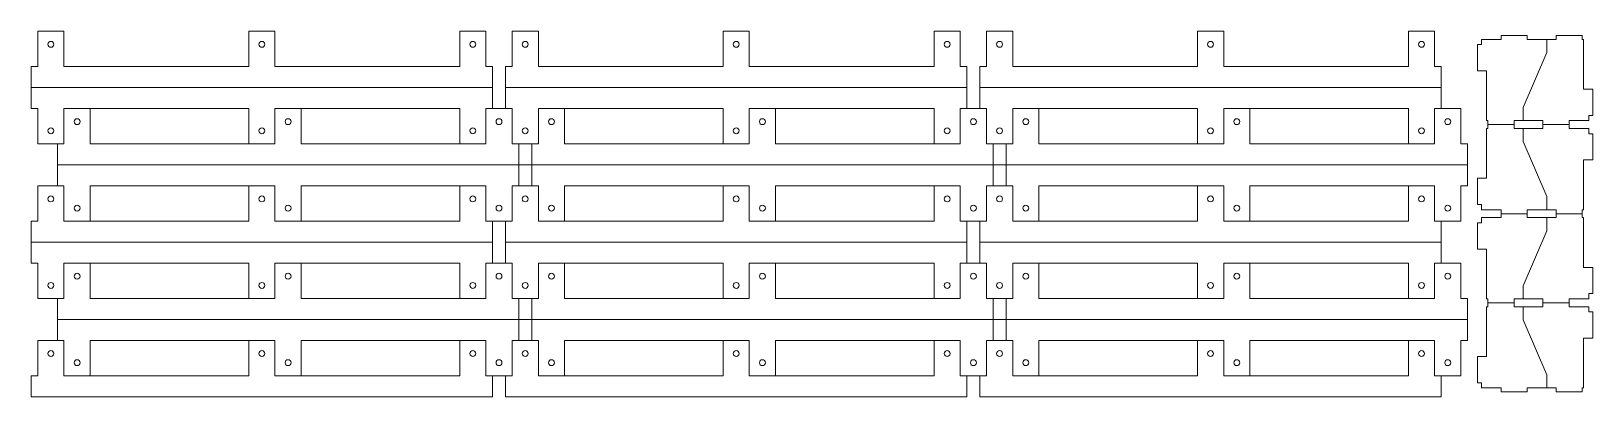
# Model space of a CAD drawing. Header units: millimetres. Extents: x -299 to 297, y -150 to -11.
import ezdxf

# ---------------------------------------------------------------- set-up
doc = ezdxf.new("R2010")
doc.units = ezdxf.units.MM
doc.header["$MEASUREMENT"] = 0
doc.layers.add('Layer 1', color=7, linetype='Continuous')

msp = doc.modelspace()

# ---------------------------------------------------------------- linework, layer by layer
at = {"layer": 'Layer 1', "lineweight": 9}
for points in [[(-298.8064, -32.2949), (-298.8064, -24.2949), (-296.3064, -24.2949), (-296.3064, -10.7949), (-286.3064, -10.7949), (-286.3064, -24.2949), (-215.8064, -24.2949), (-215.8064, -10.7949), (-205.8064, -10.7949), (-205.8064, -24.2949), (-135.3064, -24.2949), (-135.3064, -10.7949), (-125.3064, -10.7949), (-125.3064, -24.2949), (-122.8064, -24.2949), (-122.8064, -32.2949), (-122.8064, -40.2949)], [(-117.8064, -32.2949), (-117.8064, -24.2949), (-115.3064, -24.2949), (-115.3064, -10.7949), (-105.3064, -10.7949), (-105.3064, -24.2949), (-34.8064, -24.2949), (-34.8064, -10.7949), (-24.8064, -10.7949), (-24.8064, -24.2949), (45.6936, -24.2949), (45.6936, -10.7949), (55.6936, -10.7949), (55.6936, -24.2949), (58.1936, -24.2949), (58.1936, -32.2949), (58.1936, -40.2949)], [(63.1936, -32.2949), (63.1936, -24.2949), (65.6936, -24.2949), (65.6936, -10.7949), (75.6936, -10.7949), (75.6936, -24.2949), (146.1936, -24.2949), (146.1936, -10.7949), (156.1936, -10.7949), (156.1936, -24.2949), (226.6936, -24.2949), (226.6936, -10.7949), (236.6936, -10.7949), (236.6936, -24.2949), (239.1936, -24.2949), (239.1936, -32.2949), (239.1936, -40.2949)], [(254.5323, -15.9199), (254.5323, -13.9199), (262.0323, -13.9199), (262.0323, -12.4199), (272.0323, -12.4199), (272.0323, -13.9199), (279.5323, -13.9199), (283.0323, -13.9199), (283.0323, -12.4199), (293.0323, -12.4199), (293.0323, -13.9199), (293.5323, -13.9199), (293.5323, -32.9199), (297.0323, -32.9199), (297.0323, -42.9199), (295.5323, -42.9199), (295.5323, -44.9199), (288.0323, -44.9199), (288.0323, -46.4199), (278.0323, -46.4199), (278.0323, -44.9199), (270.5323, -44.9199), (267.0323, -44.9199), (267.0323, -46.4199), (257.0323, -46.4199), (257.0323, -44.9199), (256.5323, -44.9199), (256.5323, -25.9199), (253.0323, -25.9199), (253.0323, -15.9199), (254.5323, -15.9199)], [(-215.8064, -53.7949), (-215.8064, -40.2949), (-286.3064, -40.2949), (-286.3064, -53.7949), (-296.3064, -53.7949), (-296.3064, -40.2949), (-298.8064, -40.2949), (-298.8064, -32.2949), (-122.8064, -32.2949)], [(58.1936, -32.2949), (-117.8064, -32.2949), (-117.8064, -40.2949)], [(239.1936, -32.2949), (63.1936, -32.2949), (63.1936, -40.2949)], [(166.1936, -40.2949), (166.1936, -53.7949), (236.6936, -53.7949), (236.6936, -40.2949), (246.6936, -40.2949), (246.6936, -53.7949), (249.1936, -53.7949), (249.1936, -61.7949), (-288.8064, -61.7949), (-288.8064, -53.7949)], [(-276.3064, -40.2949), (-276.3064, -53.7949), (-205.8064, -53.7949), (-205.8064, -40.2949), (-135.3064, -40.2949), (-135.3064, -53.7949)], [(-195.8064, -40.2949), (-195.8064, -53.7949), (-125.3064, -53.7949), (-125.3064, -40.2949), (-115.3064, -40.2949), (-115.3064, -53.7949), (-105.3064, -53.7949), (-105.3064, -40.2949), (-34.8064, -40.2949), (-34.8064, -53.7949)], [(-95.3064, -40.2949), (-95.3064, -53.7949), (-24.8064, -53.7949), (-24.8064, -40.2949), (45.6936, -40.2949), (45.6936, -53.7949)], [(-14.8064, -40.2949), (-14.8064, -53.7949), (55.6936, -53.7949), (55.6936, -40.2949), (65.6936, -40.2949), (65.6936, -53.7949), (75.6936, -53.7949), (75.6936, -40.2949), (146.1936, -40.2949), (146.1936, -53.7949)], [(85.6936, -40.2949), (85.6936, -53.7949), (156.1936, -53.7949), (156.1936, -40.2949), (226.6936, -40.2949), (226.6936, -53.7949)], [(257.0323, -46.4199), (257.0323, -47.9199), (256.5323, -47.9199), (256.5323, -66.9199), (253.0323, -66.9199), (253.0323, -76.9199), (254.5323, -76.9199), (254.5323, -78.9199), (262.0323, -78.9199), (262.0323, -80.4199)], [(278.0323, -46.4199), (278.0323, -47.9199), (270.5323, -47.9199), (267.0323, -47.9199), (267.0323, -46.4199)], [(293.0323, -80.4199), (293.0323, -78.9199), (293.5323, -78.9199), (293.5323, -59.9199), (297.0323, -59.9199), (297.0323, -49.9199), (295.5323, -49.9199), (295.5323, -47.9199), (288.0323, -47.9199), (288.0323, -46.4199)], [(-112.8064, -69.7947), (-112.8064, -61.7948), (-112.8064, -53.7949)], [(-107.8064, -69.7947), (-107.8064, -61.7948), (-107.8064, -53.7949)], [(68.1936, -69.7947), (68.1936, -61.7948), (68.1936, -53.7949)], [(73.1936, -69.7947), (73.1936, -61.7948), (73.1936, -53.7949)], [(-288.8064, -61.7947), (-288.8064, -69.7947)], [(166.1936, -83.2947), (166.1936, -69.7947), (236.6936, -69.7947), (236.6936, -83.2947), (246.6936, -83.2947), (246.6936, -69.7947), (249.1936, -69.7947), (249.1936, -61.7947)], [(-215.8064, -69.7947), (-215.8064, -83.2947), (-286.3064, -83.2947), (-286.3064, -69.7947), (-296.3064, -69.7947), (-296.3064, -83.2947), (-298.8064, -83.2947), (-298.8064, -91.2947)], [(-276.3064, -83.2947), (-276.3064, -69.7947), (-205.8064, -69.7947), (-205.8064, -83.2947), (-135.3064, -83.2947), (-135.3064, -69.7947)], [(-195.8064, -83.2947), (-195.8064, -69.7947), (-125.3064, -69.7947), (-125.3064, -83.2947), (-115.3064, -83.2947), (-115.3064, -69.7947), (-105.3064, -69.7947), (-105.3064, -83.2947), (-34.8064, -83.2947), (-34.8064, -69.7947)], [(-95.3064, -83.2947), (-95.3064, -69.7947), (-24.8064, -69.7947), (-24.8064, -83.2947), (45.6936, -83.2947), (45.6936, -69.7947)], [(-14.8064, -83.2947), (-14.8064, -69.7947), (55.6936, -69.7947), (55.6936, -83.2947), (65.6936, -83.2947), (65.6936, -69.7947), (75.6936, -69.7947), (75.6936, -83.2947), (146.1936, -83.2947), (146.1936, -69.7947)], [(85.6936, -83.2947), (85.6936, -69.7947), (156.1936, -69.7947), (156.1936, -83.2947), (226.6936, -83.2947), (226.6936, -69.7947)], [(-122.8064, -99.2947), (-122.8064, -91.2947), (-122.8064, -83.2947)], [(-117.8064, -91.2947), (-117.8064, -83.2947)], [(58.1936, -99.2947), (58.1936, -91.2947), (58.1936, -83.2947)], [(63.1936, -91.2947), (63.1936, -83.2947)], [(239.1936, -99.2947), (239.1936, -91.2947), (239.1936, -83.2947)], [(254.5323, -83.9199), (254.5323, -81.9199), (262.0323, -81.9199), (262.0323, -80.4199), (272.0323, -80.4199), (272.0323, -81.9199), (279.5323, -81.9199), (283.0323, -81.9199), (283.0323, -80.4199), (293.0323, -80.4199), (293.0323, -81.9199), (293.5323, -81.9199), (293.5323, -100.9199), (297.0323, -100.9199), (297.0323, -110.9199), (295.5323, -110.9199), (295.5323, -112.9199), (288.0323, -112.9199), (288.0323, -114.4199), (278.0323, -114.4199), (278.0323, -112.9199), (270.5323, -112.9199), (267.0323, -112.9199), (267.0323, -114.4199), (257.0323, -114.4199), (257.0323, -112.9199), (256.5323, -112.9199), (256.5323, -93.9199), (253.0323, -93.9199), (253.0323, -83.9199), (254.5323, -83.9199)], [(272.0323, -80.4199), (272.0323, -78.9199), (279.5323, -78.9199), (283.0323, -78.9199), (283.0323, -80.4199)], [(-215.8064, -112.7947), (-215.8064, -99.2947), (-286.3064, -99.2947), (-286.3064, -112.7947), (-296.3064, -112.7947), (-296.3064, -99.2947), (-298.8064, -99.2947), (-298.8064, -91.2947), (-122.8064, -91.2947)], [(58.1936, -91.2947), (-117.8064, -91.2947), (-117.8064, -99.2947)], [(239.1936, -91.2947), (63.1936, -91.2947), (63.1936, -99.2947)], [(166.1936, -99.2947), (166.1936, -112.7947), (236.6936, -112.7947), (236.6936, -99.2947), (246.6936, -99.2947), (246.6936, -112.7947), (249.1936, -112.7947), (249.1936, -120.7947), (-288.8064, -120.7947), (-288.8064, -112.7947)], [(-276.3064, -99.2947), (-276.3064, -112.7947), (-205.8064, -112.7947), (-205.8064, -99.2947), (-135.3064, -99.2947), (-135.3064, -112.7947)], [(-195.8064, -99.2947), (-195.8064, -112.7947), (-125.3064, -112.7947), (-125.3064, -99.2947), (-115.3064, -99.2947), (-115.3064, -112.7947), (-105.3064, -112.7947), (-105.3064, -99.2947), (-34.8064, -99.2947), (-34.8064, -112.7947)], [(-95.3064, -99.2947), (-95.3064, -112.7947), (-24.8064, -112.7947), (-24.8064, -99.2947), (45.6936, -99.2947), (45.6936, -112.7947)], [(-14.8064, -99.2947), (-14.8064, -112.7947), (55.6936, -112.7947), (55.6936, -99.2947), (65.6936, -99.2947), (65.6936, -112.7947), (75.6936, -112.7947), (75.6936, -99.2947), (146.1936, -99.2947), (146.1936, -112.7947)], [(85.6936, -99.2947), (85.6936, -112.7947), (156.1936, -112.7947), (156.1936, -99.2947), (226.6936, -99.2947), (226.6936, -112.7947)], [(-112.8064, -128.7945), (-112.8064, -120.7946), (-112.8064, -112.7947)], [(-107.8064, -128.7945), (-107.8064, -120.7946), (-107.8064, -112.7947)], [(68.1936, -128.7945), (68.1936, -120.7946), (68.1936, -112.7947)], [(73.1936, -128.7945), (73.1936, -120.7946), (73.1936, -112.7947)], [(257.0323, -114.4199), (257.0323, -115.9199), (256.5323, -115.9199), (256.5323, -134.9199), (253.0323, -134.9199), (253.0323, -144.9199), (254.5323, -144.9199), (254.5323, -146.9199), (262.0323, -146.9199), (262.0323, -148.4199), (272.0323, -148.4199), (272.0323, -146.9199), (279.5323, -146.9199), (283.0323, -146.9199), (283.0323, -148.4199), (293.0323, -148.4199), (293.0323, -146.9199), (293.5323, -146.9199), (293.5323, -127.9199), (297.0323, -127.9199), (297.0323, -117.9199), (295.5323, -117.9199), (295.5323, -115.9199), (288.0323, -115.9199), (288.0323, -114.4199)], [(278.0323, -114.4199), (278.0323, -115.9199), (270.5323, -115.9199), (267.0323, -115.9199), (267.0323, -114.4199)], [(-288.8064, -120.7945), (-288.8064, -128.7945)], [(166.1936, -142.2945), (166.1936, -128.7945), (236.6936, -128.7945), (236.6936, -142.2945), (246.6936, -142.2945), (246.6936, -128.7945), (249.1936, -128.7945), (249.1936, -120.7945)], [(-215.8064, -128.7945), (-215.8064, -142.2945), (-286.3064, -142.2945), (-286.3064, -128.7945), (-296.3064, -128.7945), (-296.3064, -142.2945), (-298.8064, -142.2945), (-298.8064, -150.2945), (-122.8064, -150.2945), (-122.8064, -142.2945)], [(-276.3064, -142.2945), (-276.3064, -128.7945), (-205.8064, -128.7945), (-205.8064, -142.2945), (-135.3064, -142.2945), (-135.3064, -128.7945)], [(-195.8064, -142.2945), (-195.8064, -128.7945), (-125.3064, -128.7945), (-125.3064, -142.2945), (-115.3064, -142.2945), (-115.3064, -128.7945), (-105.3064, -128.7945), (-105.3064, -142.2945), (-34.8064, -142.2945), (-34.8064, -128.7945)], [(-95.3064, -142.2945), (-95.3064, -128.7945), (-24.8064, -128.7945), (-24.8064, -142.2945), (45.6936, -142.2945), (45.6936, -128.7945)], [(-14.8064, -142.2945), (-14.8064, -128.7945), (55.6936, -128.7945), (55.6936, -142.2945), (65.6936, -142.2945), (65.6936, -128.7945), (75.6936, -128.7945), (75.6936, -142.2945), (146.1936, -142.2945), (146.1936, -128.7945)], [(85.6936, -142.2945), (85.6936, -128.7945), (156.1936, -128.7945), (156.1936, -142.2945), (226.6936, -142.2945), (226.6936, -128.7945)], [(58.1936, -142.2945), (58.1936, -150.2945), (-117.8064, -150.2945), (-117.8064, -142.2945)], [(239.1936, -142.2945), (239.1936, -150.2945), (63.1936, -150.2945), (63.1936, -142.2945)]]:
    msp.add_lwpolyline(points, dxfattribs=at)
at = {"layer": 'Layer 1', "color": 240, "lineweight": 9}
for points in [[(279.5323, -13.9199), (279.5323, -18.9199), (270.5323, -39.9199), (270.5323, -44.9199)], [(270.5323, -47.9199), (270.5323, -52.9199), (279.5323, -73.9199), (279.5323, -78.9199)], [(279.5323, -81.9199), (279.5323, -86.9199), (270.5323, -107.9199), (270.5323, -112.9199)], [(270.5323, -115.9199), (270.5323, -120.9199), (279.5323, -141.9199), (279.5323, -146.9199)]]:
    msp.add_lwpolyline(points, dxfattribs=at)
for points in [[(-290.1814, -15.7949), (-290.1814, -15.1735), (-290.6851, -14.6699), (-291.3064, -14.6699), (-291.9278, -14.6699), (-292.4314, -15.1735), (-292.4314, -15.7949), (-292.4314, -16.4162), (-291.9278, -16.9199), (-291.3064, -16.9199), (-290.6851, -16.9199), (-290.1814, -16.4162), (-290.1814, -15.7949)], [(-209.6814, -15.7949), (-209.6814, -15.1735), (-210.1851, -14.6699), (-210.8064, -14.6699), (-211.4278, -14.6699), (-211.9314, -15.1735), (-211.9314, -15.7949), (-211.9314, -16.4162), (-211.4278, -16.9199), (-210.8064, -16.9199), (-210.1851, -16.9199), (-209.6814, -16.4162), (-209.6814, -15.7949)], [(-129.1814, -15.7949), (-129.1814, -15.1735), (-129.6851, -14.6699), (-130.3064, -14.6699), (-130.9278, -14.6699), (-131.4314, -15.1735), (-131.4314, -15.7949), (-131.4314, -16.4162), (-130.9278, -16.9199), (-130.3064, -16.9199), (-129.6851, -16.9199), (-129.1814, -16.4162), (-129.1814, -15.7949)], [(-109.1814, -15.7949), (-109.1814, -15.1735), (-109.6851, -14.6699), (-110.3064, -14.6699), (-110.9278, -14.6699), (-111.4314, -15.1735), (-111.4314, -15.7949), (-111.4314, -16.4162), (-110.9278, -16.9199), (-110.3064, -16.9199), (-109.6851, -16.9199), (-109.1814, -16.4162), (-109.1814, -15.7949)], [(-28.6814, -15.7949), (-28.6814, -15.1735), (-29.1851, -14.6699), (-29.8064, -14.6699), (-30.4278, -14.6699), (-30.9314, -15.1735), (-30.9314, -15.7949), (-30.9314, -16.4162), (-30.4278, -16.9199), (-29.8064, -16.9199), (-29.1851, -16.9199), (-28.6814, -16.4162), (-28.6814, -15.7949)], [(51.8186, -15.7949), (51.8186, -15.1735), (51.3149, -14.6699), (50.6936, -14.6699), (50.0722, -14.6699), (49.5686, -15.1735), (49.5686, -15.7949), (49.5686, -16.4162), (50.0722, -16.9199), (50.6936, -16.9199), (51.3149, -16.9199), (51.8186, -16.4162), (51.8186, -15.7949)], [(71.8186, -15.7949), (71.8186, -15.1735), (71.3149, -14.6699), (70.6936, -14.6699), (70.0722, -14.6699), (69.5686, -15.1735), (69.5686, -15.7949), (69.5686, -16.4162), (70.0722, -16.9199), (70.6936, -16.9199), (71.3149, -16.9199), (71.8186, -16.4162), (71.8186, -15.7949)], [(152.3186, -15.7949), (152.3186, -15.1735), (151.8149, -14.6699), (151.1936, -14.6699), (150.5722, -14.6699), (150.0686, -15.1735), (150.0686, -15.7949), (150.0686, -16.4162), (150.5722, -16.9199), (151.1936, -16.9199), (151.8149, -16.9199), (152.3186, -16.4162), (152.3186, -15.7949)], [(232.8186, -15.7949), (232.8186, -15.1735), (232.3149, -14.6699), (231.6936, -14.6699), (231.0722, -14.6699), (230.5686, -15.1735), (230.5686, -15.7949), (230.5686, -16.4162), (231.0722, -16.9199), (231.6936, -16.9199), (232.3149, -16.9199), (232.8186, -16.4162), (232.8186, -15.7949)], [(-280.1814, -45.2949), (-280.1814, -44.6735), (-280.6851, -44.1699), (-281.3064, -44.1699), (-281.9278, -44.1699), (-282.4314, -44.6735), (-282.4314, -45.2949), (-282.4314, -45.9162), (-281.9278, -46.4199), (-281.3064, -46.4199), (-280.6851, -46.4199), (-280.1814, -45.9162), (-280.1814, -45.2949)], [(-199.6814, -45.2949), (-199.6814, -44.6735), (-200.1851, -44.1699), (-200.8064, -44.1699), (-201.4278, -44.1699), (-201.9314, -44.6735), (-201.9314, -45.2949), (-201.9314, -45.9162), (-201.4278, -46.4199), (-200.8064, -46.4199), (-200.1851, -46.4199), (-199.6814, -45.9162), (-199.6814, -45.2949)], [(-119.1814, -45.2949), (-119.1814, -44.6735), (-119.6851, -44.1699), (-120.3064, -44.1699), (-120.9278, -44.1699), (-121.4314, -44.6735), (-121.4314, -45.2949), (-121.4314, -45.9162), (-120.9278, -46.4199), (-120.3064, -46.4199), (-119.6851, -46.4199), (-119.1814, -45.9162), (-119.1814, -45.2949)], [(-99.1814, -45.2949), (-99.1814, -44.6735), (-99.6851, -44.1699), (-100.3064, -44.1699), (-100.9278, -44.1699), (-101.4314, -44.6735), (-101.4314, -45.2949), (-101.4314, -45.9162), (-100.9278, -46.4199), (-100.3064, -46.4199), (-99.6851, -46.4199), (-99.1814, -45.9162), (-99.1814, -45.2949)], [(-18.6814, -45.2949), (-18.6814, -44.6735), (-19.1851, -44.1699), (-19.8064, -44.1699), (-20.4278, -44.1699), (-20.9314, -44.6735), (-20.9314, -45.2949), (-20.9314, -45.9162), (-20.4278, -46.4199), (-19.8064, -46.4199), (-19.1851, -46.4199), (-18.6814, -45.9162), (-18.6814, -45.2949)], [(61.8186, -45.2949), (61.8186, -44.6735), (61.3149, -44.1699), (60.6936, -44.1699), (60.0722, -44.1699), (59.5686, -44.6735), (59.5686, -45.2949), (59.5686, -45.9162), (60.0722, -46.4199), (60.6936, -46.4199), (61.3149, -46.4199), (61.8186, -45.9162), (61.8186, -45.2949)], [(81.8186, -45.2949), (81.8186, -44.6735), (81.3149, -44.1699), (80.6936, -44.1699), (80.0722, -44.1699), (79.5686, -44.6735), (79.5686, -45.2949), (79.5686, -45.9162), (80.0722, -46.4199), (80.6936, -46.4199), (81.3149, -46.4199), (81.8186, -45.9162), (81.8186, -45.2949)], [(162.3186, -45.2949), (162.3186, -44.6735), (161.8149, -44.1699), (161.1936, -44.1699), (160.5722, -44.1699), (160.0686, -44.6735), (160.0686, -45.2949), (160.0686, -45.9162), (160.5722, -46.4199), (161.1936, -46.4199), (161.8149, -46.4199), (162.3186, -45.9162), (162.3186, -45.2949)], [(242.8186, -45.2949), (242.8186, -44.6735), (242.3149, -44.1699), (241.6936, -44.1699), (241.0722, -44.1699), (240.5686, -44.6735), (240.5686, -45.2949), (240.5686, -45.9162), (241.0722, -46.4199), (241.6936, -46.4199), (242.3149, -46.4199), (242.8186, -45.9162), (242.8186, -45.2949)], [(-290.1814, -48.7949), (-290.1814, -49.4163), (-290.6851, -49.9199), (-291.3064, -49.9199), (-291.9278, -49.9199), (-292.4314, -49.4163), (-292.4314, -48.7949), (-292.4314, -48.1736), (-291.9278, -47.6699), (-291.3064, -47.6699), (-290.6851, -47.6699), (-290.1814, -48.1736), (-290.1814, -48.7949)], [(-209.6814, -48.7949), (-209.6814, -49.4163), (-210.1851, -49.9199), (-210.8064, -49.9199), (-211.4278, -49.9199), (-211.9314, -49.4163), (-211.9314, -48.7949), (-211.9314, -48.1736), (-211.4278, -47.6699), (-210.8064, -47.6699), (-210.1851, -47.6699), (-209.6814, -48.1736), (-209.6814, -48.7949)], [(-129.1814, -48.7949), (-129.1814, -49.4163), (-129.6851, -49.9199), (-130.3064, -49.9199), (-130.9278, -49.9199), (-131.4314, -49.4163), (-131.4314, -48.7949), (-131.4314, -48.1736), (-130.9278, -47.6699), (-130.3064, -47.6699), (-129.6851, -47.6699), (-129.1814, -48.1736), (-129.1814, -48.7949)], [(-109.1814, -48.7949), (-109.1814, -49.4163), (-109.6851, -49.9199), (-110.3064, -49.9199), (-110.9278, -49.9199), (-111.4314, -49.4163), (-111.4314, -48.7949), (-111.4314, -48.1736), (-110.9278, -47.6699), (-110.3064, -47.6699), (-109.6851, -47.6699), (-109.1814, -48.1736), (-109.1814, -48.7949)], [(-28.6814, -48.7949), (-28.6814, -49.4163), (-29.1851, -49.9199), (-29.8064, -49.9199), (-30.4278, -49.9199), (-30.9314, -49.4163), (-30.9314, -48.7949), (-30.9314, -48.1736), (-30.4278, -47.6699), (-29.8064, -47.6699), (-29.1851, -47.6699), (-28.6814, -48.1736), (-28.6814, -48.7949)], [(51.8186, -48.7949), (51.8186, -49.4163), (51.3149, -49.9199), (50.6936, -49.9199), (50.0722, -49.9199), (49.5686, -49.4163), (49.5686, -48.7949), (49.5686, -48.1736), (50.0722, -47.6699), (50.6936, -47.6699), (51.3149, -47.6699), (51.8186, -48.1736), (51.8186, -48.7949)], [(71.8186, -48.7949), (71.8186, -49.4163), (71.3149, -49.9199), (70.6936, -49.9199), (70.0722, -49.9199), (69.5686, -49.4163), (69.5686, -48.7949), (69.5686, -48.1736), (70.0722, -47.6699), (70.6936, -47.6699), (71.3149, -47.6699), (71.8186, -48.1736), (71.8186, -48.7949)], [(152.3186, -48.7949), (152.3186, -49.4163), (151.8149, -49.9199), (151.1936, -49.9199), (150.5722, -49.9199), (150.0686, -49.4163), (150.0686, -48.7949), (150.0686, -48.1736), (150.5722, -47.6699), (151.1936, -47.6699), (151.8149, -47.6699), (152.3186, -48.1736), (152.3186, -48.7949)], [(232.8186, -48.7949), (232.8186, -49.4163), (232.3149, -49.9199), (231.6936, -49.9199), (231.0722, -49.9199), (230.5686, -49.4163), (230.5686, -48.7949), (230.5686, -48.1736), (231.0722, -47.6699), (231.6936, -47.6699), (232.3149, -47.6699), (232.8186, -48.1736), (232.8186, -48.7949)], [(-290.1814, -74.7947), (-290.1814, -74.1733), (-290.6851, -73.6697), (-291.3064, -73.6697), (-291.9278, -73.6697), (-292.4314, -74.1733), (-292.4314, -74.7947), (-292.4314, -75.416), (-291.9278, -75.9197), (-291.3064, -75.9197), (-290.6851, -75.9197), (-290.1814, -75.416), (-290.1814, -74.7947)], [(-280.1814, -78.2947), (-280.1814, -78.9161), (-280.6851, -79.4197), (-281.3064, -79.4197), (-281.9278, -79.4197), (-282.4314, -78.9161), (-282.4314, -78.2947), (-282.4314, -77.6734), (-281.9278, -77.1697), (-281.3064, -77.1697), (-280.6851, -77.1697), (-280.1814, -77.6734), (-280.1814, -78.2947)], [(-209.6814, -74.7947), (-209.6814, -74.1733), (-210.1851, -73.6697), (-210.8064, -73.6697), (-211.4278, -73.6697), (-211.9314, -74.1733), (-211.9314, -74.7947), (-211.9314, -75.416), (-211.4278, -75.9197), (-210.8064, -75.9197), (-210.1851, -75.9197), (-209.6814, -75.416), (-209.6814, -74.7947)], [(-199.6814, -78.2947), (-199.6814, -78.9161), (-200.1851, -79.4197), (-200.8064, -79.4197), (-201.4278, -79.4197), (-201.9314, -78.9161), (-201.9314, -78.2947), (-201.9314, -77.6734), (-201.4278, -77.1697), (-200.8064, -77.1697), (-200.1851, -77.1697), (-199.6814, -77.6734), (-199.6814, -78.2947)], [(-129.1814, -74.7947), (-129.1814, -74.1733), (-129.6851, -73.6697), (-130.3064, -73.6697), (-130.9278, -73.6697), (-131.4314, -74.1733), (-131.4314, -74.7947), (-131.4314, -75.416), (-130.9278, -75.9197), (-130.3064, -75.9197), (-129.6851, -75.9197), (-129.1814, -75.416), (-129.1814, -74.7947)], [(-119.1814, -78.2947), (-119.1814, -78.9161), (-119.6851, -79.4197), (-120.3064, -79.4197), (-120.9278, -79.4197), (-121.4314, -78.9161), (-121.4314, -78.2947), (-121.4314, -77.6734), (-120.9278, -77.1697), (-120.3064, -77.1697), (-119.6851, -77.1697), (-119.1814, -77.6734), (-119.1814, -78.2947)], [(-109.1814, -74.7947), (-109.1814, -74.1733), (-109.6851, -73.6697), (-110.3064, -73.6697), (-110.9278, -73.6697), (-111.4314, -74.1733), (-111.4314, -74.7947), (-111.4314, -75.416), (-110.9278, -75.9197), (-110.3064, -75.9197), (-109.6851, -75.9197), (-109.1814, -75.416), (-109.1814, -74.7947)], [(-99.1814, -78.2947), (-99.1814, -78.9161), (-99.6851, -79.4197), (-100.3064, -79.4197), (-100.9278, -79.4197), (-101.4314, -78.9161), (-101.4314, -78.2947), (-101.4314, -77.6734), (-100.9278, -77.1697), (-100.3064, -77.1697), (-99.6851, -77.1697), (-99.1814, -77.6734), (-99.1814, -78.2947)], [(-28.6814, -74.7947), (-28.6814, -74.1733), (-29.1851, -73.6697), (-29.8064, -73.6697), (-30.4278, -73.6697), (-30.9314, -74.1733), (-30.9314, -74.7947), (-30.9314, -75.416), (-30.4278, -75.9197), (-29.8064, -75.9197), (-29.1851, -75.9197), (-28.6814, -75.416), (-28.6814, -74.7947)], [(-18.6814, -78.2947), (-18.6814, -78.9161), (-19.1851, -79.4197), (-19.8064, -79.4197), (-20.4278, -79.4197), (-20.9314, -78.9161), (-20.9314, -78.2947), (-20.9314, -77.6734), (-20.4278, -77.1697), (-19.8064, -77.1697), (-19.1851, -77.1697), (-18.6814, -77.6734), (-18.6814, -78.2947)], [(51.8186, -74.7947), (51.8186, -74.1733), (51.3149, -73.6697), (50.6936, -73.6697), (50.0722, -73.6697), (49.5686, -74.1733), (49.5686, -74.7947), (49.5686, -75.416), (50.0722, -75.9197), (50.6936, -75.9197), (51.3149, -75.9197), (51.8186, -75.416), (51.8186, -74.7947)], [(61.8186, -78.2947), (61.8186, -78.9161), (61.3149, -79.4197), (60.6936, -79.4197), (60.0722, -79.4197), (59.5686, -78.9161), (59.5686, -78.2947), (59.5686, -77.6734), (60.0722, -77.1697), (60.6936, -77.1697), (61.3149, -77.1697), (61.8186, -77.6734), (61.8186, -78.2947)], [(71.8186, -74.7947), (71.8186, -74.1733), (71.3149, -73.6697), (70.6936, -73.6697), (70.0722, -73.6697), (69.5686, -74.1733), (69.5686, -74.7947), (69.5686, -75.416), (70.0722, -75.9197), (70.6936, -75.9197), (71.3149, -75.9197), (71.8186, -75.416), (71.8186, -74.7947)], [(81.8186, -78.2947), (81.8186, -78.9161), (81.3149, -79.4197), (80.6936, -79.4197), (80.0722, -79.4197), (79.5686, -78.9161), (79.5686, -78.2947), (79.5686, -77.6734), (80.0722, -77.1697), (80.6936, -77.1697), (81.3149, -77.1697), (81.8186, -77.6734), (81.8186, -78.2947)], [(152.3186, -74.7947), (152.3186, -74.1733), (151.8149, -73.6697), (151.1936, -73.6697), (150.5722, -73.6697), (150.0686, -74.1733), (150.0686, -74.7947), (150.0686, -75.416), (150.5722, -75.9197), (151.1936, -75.9197), (151.8149, -75.9197), (152.3186, -75.416), (152.3186, -74.7947)], [(162.3186, -78.2947), (162.3186, -78.9161), (161.8149, -79.4197), (161.1936, -79.4197), (160.5722, -79.4197), (160.0686, -78.9161), (160.0686, -78.2947), (160.0686, -77.6734), (160.5722, -77.1697), (161.1936, -77.1697), (161.8149, -77.1697), (162.3186, -77.6734), (162.3186, -78.2947)], [(232.8186, -74.7947), (232.8186, -74.1733), (232.3149, -73.6697), (231.6936, -73.6697), (231.0722, -73.6697), (230.5686, -74.1733), (230.5686, -74.7947), (230.5686, -75.416), (231.0722, -75.9197), (231.6936, -75.9197), (232.3149, -75.9197), (232.8186, -75.416), (232.8186, -74.7947)], [(242.8186, -78.2947), (242.8186, -78.9161), (242.3149, -79.4197), (241.6936, -79.4197), (241.0722, -79.4197), (240.5686, -78.9161), (240.5686, -78.2947), (240.5686, -77.6734), (241.0722, -77.1697), (241.6936, -77.1697), (242.3149, -77.1697), (242.8186, -77.6734), (242.8186, -78.2947)], [(-290.1814, -107.7947), (-290.1814, -108.4161), (-290.6851, -108.9197), (-291.3064, -108.9197), (-291.9278, -108.9197), (-292.4314, -108.4161), (-292.4314, -107.7947), (-292.4314, -107.1734), (-291.9278, -106.6697), (-291.3064, -106.6697), (-290.6851, -106.6697), (-290.1814, -107.1734), (-290.1814, -107.7947)], [(-280.1814, -104.2947), (-280.1814, -103.6733), (-280.6851, -103.1697), (-281.3064, -103.1697), (-281.9278, -103.1697), (-282.4314, -103.6733), (-282.4314, -104.2947), (-282.4314, -104.916), (-281.9278, -105.4197), (-281.3064, -105.4197), (-280.6851, -105.4197), (-280.1814, -104.916), (-280.1814, -104.2947)], [(-209.6814, -107.7947), (-209.6814, -108.4161), (-210.1851, -108.9197), (-210.8064, -108.9197), (-211.4278, -108.9197), (-211.9314, -108.4161), (-211.9314, -107.7947), (-211.9314, -107.1734), (-211.4278, -106.6697), (-210.8064, -106.6697), (-210.1851, -106.6697), (-209.6814, -107.1734), (-209.6814, -107.7947)], [(-199.6814, -104.2947), (-199.6814, -103.6733), (-200.1851, -103.1697), (-200.8064, -103.1697), (-201.4278, -103.1697), (-201.9314, -103.6733), (-201.9314, -104.2947), (-201.9314, -104.916), (-201.4278, -105.4197), (-200.8064, -105.4197), (-200.1851, -105.4197), (-199.6814, -104.916), (-199.6814, -104.2947)], [(-129.1814, -107.7947), (-129.1814, -108.4161), (-129.6851, -108.9197), (-130.3064, -108.9197), (-130.9278, -108.9197), (-131.4314, -108.4161), (-131.4314, -107.7947), (-131.4314, -107.1734), (-130.9278, -106.6697), (-130.3064, -106.6697), (-129.6851, -106.6697), (-129.1814, -107.1734), (-129.1814, -107.7947)], [(-119.1814, -104.2947), (-119.1814, -103.6733), (-119.6851, -103.1697), (-120.3064, -103.1697), (-120.9278, -103.1697), (-121.4314, -103.6733), (-121.4314, -104.2947), (-121.4314, -104.916), (-120.9278, -105.4197), (-120.3064, -105.4197), (-119.6851, -105.4197), (-119.1814, -104.916), (-119.1814, -104.2947)], [(-109.1814, -107.7947), (-109.1814, -108.4161), (-109.6851, -108.9197), (-110.3064, -108.9197), (-110.9278, -108.9197), (-111.4314, -108.4161), (-111.4314, -107.7947), (-111.4314, -107.1734), (-110.9278, -106.6697), (-110.3064, -106.6697), (-109.6851, -106.6697), (-109.1814, -107.1734), (-109.1814, -107.7947)], [(-99.1814, -104.2947), (-99.1814, -103.6733), (-99.6851, -103.1697), (-100.3064, -103.1697), (-100.9278, -103.1697), (-101.4314, -103.6733), (-101.4314, -104.2947), (-101.4314, -104.916), (-100.9278, -105.4197), (-100.3064, -105.4197), (-99.6851, -105.4197), (-99.1814, -104.916), (-99.1814, -104.2947)], [(-28.6814, -107.7947), (-28.6814, -108.4161), (-29.1851, -108.9197), (-29.8064, -108.9197), (-30.4278, -108.9197), (-30.9314, -108.4161), (-30.9314, -107.7947), (-30.9314, -107.1734), (-30.4278, -106.6697), (-29.8064, -106.6697), (-29.1851, -106.6697), (-28.6814, -107.1734), (-28.6814, -107.7947)], [(-18.6814, -104.2947), (-18.6814, -103.6733), (-19.1851, -103.1697), (-19.8064, -103.1697), (-20.4278, -103.1697), (-20.9314, -103.6733), (-20.9314, -104.2947), (-20.9314, -104.916), (-20.4278, -105.4197), (-19.8064, -105.4197), (-19.1851, -105.4197), (-18.6814, -104.916), (-18.6814, -104.2947)], [(51.8186, -107.7947), (51.8186, -108.4161), (51.3149, -108.9197), (50.6936, -108.9197), (50.0722, -108.9197), (49.5686, -108.4161), (49.5686, -107.7947), (49.5686, -107.1734), (50.0722, -106.6697), (50.6936, -106.6697), (51.3149, -106.6697), (51.8186, -107.1734), (51.8186, -107.7947)], [(61.8186, -104.2947), (61.8186, -103.6733), (61.3149, -103.1697), (60.6936, -103.1697), (60.0722, -103.1697), (59.5686, -103.6733), (59.5686, -104.2947), (59.5686, -104.916), (60.0722, -105.4197), (60.6936, -105.4197), (61.3149, -105.4197), (61.8186, -104.916), (61.8186, -104.2947)], [(71.8186, -107.7947), (71.8186, -108.4161), (71.3149, -108.9197), (70.6936, -108.9197), (70.0722, -108.9197), (69.5686, -108.4161), (69.5686, -107.7947), (69.5686, -107.1734), (70.0722, -106.6697), (70.6936, -106.6697), (71.3149, -106.6697), (71.8186, -107.1734), (71.8186, -107.7947)], [(81.8186, -104.2947), (81.8186, -103.6733), (81.3149, -103.1697), (80.6936, -103.1697), (80.0722, -103.1697), (79.5686, -103.6733), (79.5686, -104.2947), (79.5686, -104.916), (80.0722, -105.4197), (80.6936, -105.4197), (81.3149, -105.4197), (81.8186, -104.916), (81.8186, -104.2947)], [(152.3186, -107.7947), (152.3186, -108.4161), (151.8149, -108.9197), (151.1936, -108.9197), (150.5722, -108.9197), (150.0686, -108.4161), (150.0686, -107.7947), (150.0686, -107.1734), (150.5722, -106.6697), (151.1936, -106.6697), (151.8149, -106.6697), (152.3186, -107.1734), (152.3186, -107.7947)], [(162.3186, -104.2947), (162.3186, -103.6733), (161.8149, -103.1697), (161.1936, -103.1697), (160.5722, -103.1697), (160.0686, -103.6733), (160.0686, -104.2947), (160.0686, -104.916), (160.5722, -105.4197), (161.1936, -105.4197), (161.8149, -105.4197), (162.3186, -104.916), (162.3186, -104.2947)], [(232.8186, -107.7947), (232.8186, -108.4161), (232.3149, -108.9197), (231.6936, -108.9197), (231.0722, -108.9197), (230.5686, -108.4161), (230.5686, -107.7947), (230.5686, -107.1734), (231.0722, -106.6697), (231.6936, -106.6697), (232.3149, -106.6697), (232.8186, -107.1734), (232.8186, -107.7947)], [(242.8186, -104.2947), (242.8186, -103.6733), (242.3149, -103.1697), (241.6936, -103.1697), (241.0722, -103.1697), (240.5686, -103.6733), (240.5686, -104.2947), (240.5686, -104.916), (241.0722, -105.4197), (241.6936, -105.4197), (242.3149, -105.4197), (242.8186, -104.916), (242.8186, -104.2947)], [(-290.1814, -133.7945), (-290.1814, -133.1731), (-290.6851, -132.6695), (-291.3064, -132.6695), (-291.9278, -132.6695), (-292.4314, -133.1731), (-292.4314, -133.7945), (-292.4314, -134.4158), (-291.9278, -134.9195), (-291.3064, -134.9195), (-290.6851, -134.9195), (-290.1814, -134.4158), (-290.1814, -133.7945)], [(-280.1814, -137.2945), (-280.1814, -137.9159), (-280.6851, -138.4195), (-281.3064, -138.4195), (-281.9278, -138.4195), (-282.4314, -137.9159), (-282.4314, -137.2945), (-282.4314, -136.6732), (-281.9278, -136.1695), (-281.3064, -136.1695), (-280.6851, -136.1695), (-280.1814, -136.6732), (-280.1814, -137.2945)], [(-209.6814, -133.7945), (-209.6814, -133.1731), (-210.1851, -132.6695), (-210.8064, -132.6695), (-211.4278, -132.6695), (-211.9314, -133.1731), (-211.9314, -133.7945), (-211.9314, -134.4158), (-211.4278, -134.9195), (-210.8064, -134.9195), (-210.1851, -134.9195), (-209.6814, -134.4158), (-209.6814, -133.7945)], [(-199.6814, -137.2945), (-199.6814, -137.9159), (-200.1851, -138.4195), (-200.8064, -138.4195), (-201.4278, -138.4195), (-201.9314, -137.9159), (-201.9314, -137.2945), (-201.9314, -136.6732), (-201.4278, -136.1695), (-200.8064, -136.1695), (-200.1851, -136.1695), (-199.6814, -136.6732), (-199.6814, -137.2945)], [(-129.1814, -133.7945), (-129.1814, -133.1731), (-129.6851, -132.6695), (-130.3064, -132.6695), (-130.9278, -132.6695), (-131.4314, -133.1731), (-131.4314, -133.7945), (-131.4314, -134.4158), (-130.9278, -134.9195), (-130.3064, -134.9195), (-129.6851, -134.9195), (-129.1814, -134.4158), (-129.1814, -133.7945)], [(-119.1814, -137.2945), (-119.1814, -137.9159), (-119.6851, -138.4195), (-120.3064, -138.4195), (-120.9278, -138.4195), (-121.4314, -137.9159), (-121.4314, -137.2945), (-121.4314, -136.6732), (-120.9278, -136.1695), (-120.3064, -136.1695), (-119.6851, -136.1695), (-119.1814, -136.6732), (-119.1814, -137.2945)], [(-109.1814, -133.7945), (-109.1814, -133.1731), (-109.6851, -132.6695), (-110.3064, -132.6695), (-110.9278, -132.6695), (-111.4314, -133.1731), (-111.4314, -133.7945), (-111.4314, -134.4158), (-110.9278, -134.9195), (-110.3064, -134.9195), (-109.6851, -134.9195), (-109.1814, -134.4158), (-109.1814, -133.7945)], [(-99.1814, -137.2945), (-99.1814, -137.9159), (-99.6851, -138.4195), (-100.3064, -138.4195), (-100.9278, -138.4195), (-101.4314, -137.9159), (-101.4314, -137.2945), (-101.4314, -136.6732), (-100.9278, -136.1695), (-100.3064, -136.1695), (-99.6851, -136.1695), (-99.1814, -136.6732), (-99.1814, -137.2945)], [(-28.6814, -133.7945), (-28.6814, -133.1731), (-29.1851, -132.6695), (-29.8064, -132.6695), (-30.4278, -132.6695), (-30.9314, -133.1731), (-30.9314, -133.7945), (-30.9314, -134.4158), (-30.4278, -134.9195), (-29.8064, -134.9195), (-29.1851, -134.9195), (-28.6814, -134.4158), (-28.6814, -133.7945)], [(-18.6814, -137.2945), (-18.6814, -137.9159), (-19.1851, -138.4195), (-19.8064, -138.4195), (-20.4278, -138.4195), (-20.9314, -137.9159), (-20.9314, -137.2945), (-20.9314, -136.6732), (-20.4278, -136.1695), (-19.8064, -136.1695), (-19.1851, -136.1695), (-18.6814, -136.6732), (-18.6814, -137.2945)], [(51.8186, -133.7945), (51.8186, -133.1731), (51.3149, -132.6695), (50.6936, -132.6695), (50.0722, -132.6695), (49.5686, -133.1731), (49.5686, -133.7945), (49.5686, -134.4158), (50.0722, -134.9195), (50.6936, -134.9195), (51.3149, -134.9195), (51.8186, -134.4158), (51.8186, -133.7945)], [(61.8186, -137.2945), (61.8186, -137.9159), (61.3149, -138.4195), (60.6936, -138.4195), (60.0722, -138.4195), (59.5686, -137.9159), (59.5686, -137.2945), (59.5686, -136.6732), (60.0722, -136.1695), (60.6936, -136.1695), (61.3149, -136.1695), (61.8186, -136.6732), (61.8186, -137.2945)], [(71.8186, -133.7945), (71.8186, -133.1731), (71.3149, -132.6695), (70.6936, -132.6695), (70.0722, -132.6695), (69.5686, -133.1731), (69.5686, -133.7945), (69.5686, -134.4158), (70.0722, -134.9195), (70.6936, -134.9195), (71.3149, -134.9195), (71.8186, -134.4158), (71.8186, -133.7945)], [(81.8186, -137.2945), (81.8186, -137.9159), (81.3149, -138.4195), (80.6936, -138.4195), (80.0722, -138.4195), (79.5686, -137.9159), (79.5686, -137.2945), (79.5686, -136.6732), (80.0722, -136.1695), (80.6936, -136.1695), (81.3149, -136.1695), (81.8186, -136.6732), (81.8186, -137.2945)], [(152.3186, -133.7945), (152.3186, -133.1731), (151.8149, -132.6695), (151.1936, -132.6695), (150.5722, -132.6695), (150.0686, -133.1731), (150.0686, -133.7945), (150.0686, -134.4158), (150.5722, -134.9195), (151.1936, -134.9195), (151.8149, -134.9195), (152.3186, -134.4158), (152.3186, -133.7945)], [(162.3186, -137.2945), (162.3186, -137.9159), (161.8149, -138.4195), (161.1936, -138.4195), (160.5722, -138.4195), (160.0686, -137.9159), (160.0686, -137.2945), (160.0686, -136.6732), (160.5722, -136.1695), (161.1936, -136.1695), (161.8149, -136.1695), (162.3186, -136.6732), (162.3186, -137.2945)], [(232.8186, -133.7945), (232.8186, -133.1731), (232.3149, -132.6695), (231.6936, -132.6695), (231.0722, -132.6695), (230.5686, -133.1731), (230.5686, -133.7945), (230.5686, -134.4158), (231.0722, -134.9195), (231.6936, -134.9195), (232.3149, -134.9195), (232.8186, -134.4158), (232.8186, -133.7945)], [(242.8186, -137.2945), (242.8186, -137.9159), (242.3149, -138.4195), (241.6936, -138.4195), (241.0722, -138.4195), (240.5686, -137.9159), (240.5686, -137.2945), (240.5686, -136.6732), (241.0722, -136.1695), (241.6936, -136.1695), (242.3149, -136.1695), (242.8186, -136.6732), (242.8186, -137.2945)]]:
    msp.add_open_spline(points, degree=3, knots=[0, 0, 0, 0, 1, 1, 1, 2, 2, 2, 3, 3, 3, 4, 4, 4, 4], dxfattribs=at)

doc.saveas('drawing.dxf')
